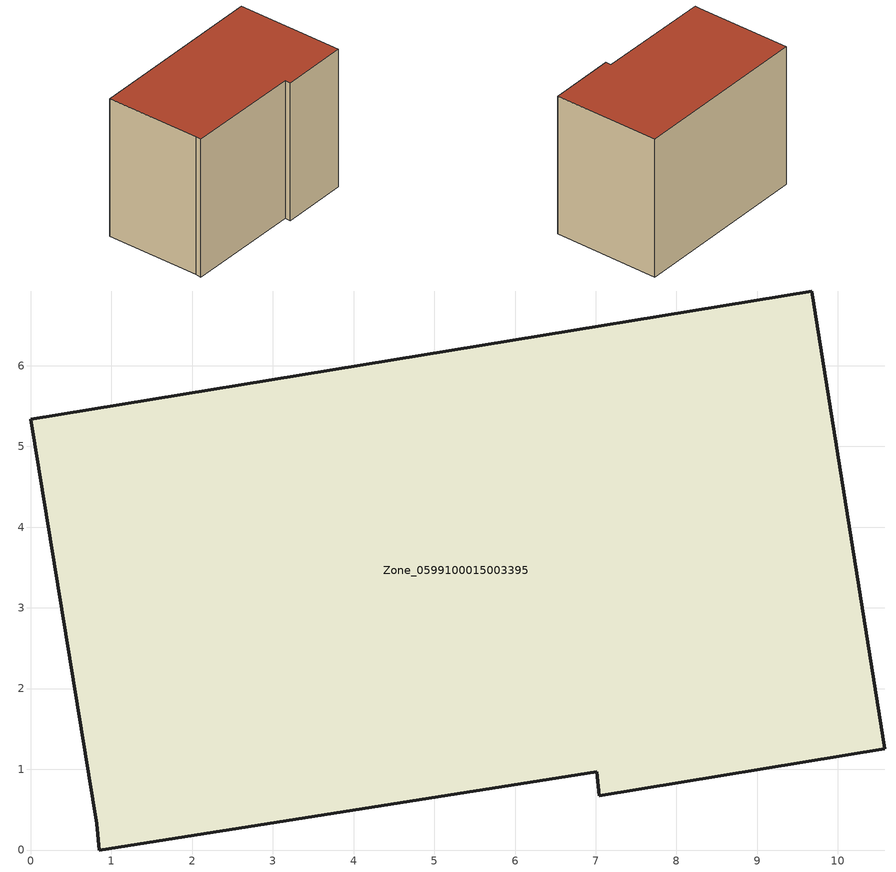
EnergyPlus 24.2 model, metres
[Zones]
Zone_0599100015003395
 floor ground (C_G): 9.68,6.93 10.58,1.25 7.05,0.67 7.01,0.97 0.85,0 0.82,0.32 0,5.34 z0.86
 wall outside (C_F): 0.85,0 7.01,0.97 7.05,0.67 10.58,1.25 9.68,6.93 0,5.34 0.82,0.32 0.85,0 z0.86:8.53
 roof outside (C_R): 9.68,6.93 0,5.34 0.82,0.32 0.85,0 7.01,0.97 7.05,0.67 10.58,1.25 z8.53
[BUILDING]
Pand.0599100015003395: North Axis=0; Terrain=City; Loads Convergence Tolerance Value=0.04; Temperature Convergence Tolerance Value=0.4; Solar Distribution=FullExterior; Maximum Number of Warmup Days=25; Minimum Number of Warmup Days=1
[Site:Location]
Rotterdam.The.Hague.AP_ZH_NLD Design_Conditions: Latitude=51.96; Longitude=4.45; Time Zone=1; Elevation=-4.5
[SITE:GROUNDTEMPERATURE:BUILDINGSURFACE]
18, 18, 18, 18, 18, 18, 18, 18, 18, 18, 18, 18
[MATERIAL] Thermal Absorptance=0.9; Solar Absorptance=0.7; Visible Absorptance=0.7
Name | Roughness | Thickness | Conductivity | Density | Specific Heat
G.TI.1975-1991 | MediumSmooth | 0.15 | 0.288461 | 540 | 1210
F.TI.1975-1991 | Rough | 0.3 | 0.230769 | 1920 | 840
R.TI.1975-1991 | MediumRough | 0.2 | 0.153846 | 1500 | 1000
[CONSTRUCTION]
C_G: G.TI.1975-1991
C_F: F.TI.1975-1991
C_R: R.TI.1975-1991
[ZONE]
Zone_0599100015003395: Type=1; Multiplier=1; Ceiling Height=Autocalculate; Volume=Autocalculate; Floor Area=autocalculate; Part of Total Floor Area=Yes
[ZONEINFILTRATION:DESIGNFLOWRATE]
Infil_Zone_0599100015003395: Zone or ZoneList or Space or SpaceList=Zone_0599100015003395; Schedule=AlwaysOn; Design Flow Rate Calculation Method=Flow/Area; Flow Rate per Floor Area=0.003; Constant Term Coefficient=1; Temperature Term Coefficient=0; Velocity Term Coefficient=0; Velocity Squared Term Coefficient=0
[HVACTEMPLATE:ZONE:IDEALLOADSAIRSYSTEM]
Zone_0599100015003395: Maximum Heating Supply Air Temperature=50; Minimum Cooling Supply Air Temperature=13; Maximum Heating Supply Air Humidity Ratio=0.0156; Minimum Cooling Supply Air Humidity Ratio=0.0077; Heating Limit=NoLimit; Cooling Limit=NoLimit; Dehumidification Control Type=ConstantSensibleHeatRatio; Cooling Sensible Heat Ratio=0.7; Dehumidification Setpoint=60; Humidification Control Type=None; Humidification Setpoint=30; Outdoor Air Method=None; Outdoor Air Flow Rate per Person=0.00944; Outdoor Air Flow Rate per Zone Floor Area=0; Outdoor Air Flow Rate per Zone=0; Demand Controlled Ventilation Type=None; Outdoor Air Economizer Type=NoEconomizer; Heat Recovery Type=None; Sensible Heat Recovery Effectiveness=0.7; Latent Heat Recovery Effectiveness=0.65
[ZONECONTROL:THERMOSTAT]
ThermostatControl_Zone_0599100015003395: Zone or ZoneList=Zone_0599100015003395; Control Type Schedule=DualSetpointControlType; Control 1=Thermostat_Zone_0599100015003395; Temperature Difference Between Cutout And Setpoint=0
[THERMOSTATSETPOINT:DUALSETPOINT]
Thermostat_Zone_0599100015003395: Heating Setpoint Temperature Schedule=HeatingSetpoint_Zone_0599100015003395; Cooling Setpoint Temperature Schedule=CoolingSetpoint_Zone_0599100015003395
[SCHEDULE:COMPACT]
HeatingSetpoint_Zone_0599100015003395: Through: 12/31, For: AllDays, Until: 24:00, 21
CoolingSetpoint_Zone_0599100015003395: Through: 12/31, For: AllDays, Until: 24:00, 24
DualSetpointControlType: Through: 12/31, For: AllDays, Until: 24:00, 4
AlwaysOn: Through: 12/31, For: AllDays, Until: 24:00, 1
